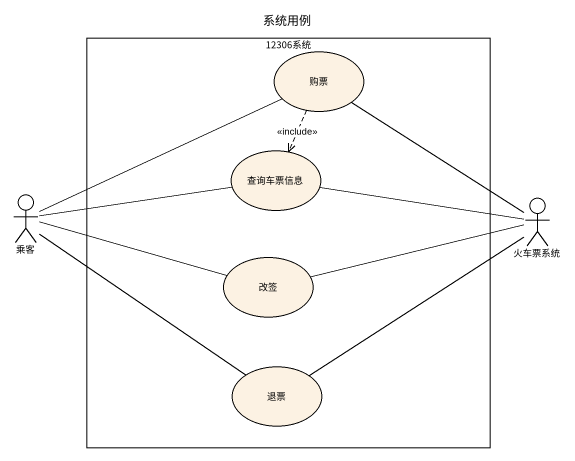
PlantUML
@startuml
title 系统用例
rectangle "12306系统" as r12306系统 {
  usecase 购票
  usecase 查询车票信息
  usecase 改签
  usecase 退票
}
actor 乘客
actor 火车票系统
购票 ..> 查询车票信息 : <<include>>
购票 -- 火车票系统
查询车票信息 -right- 火车票系统
乘客 -right- 购票
乘客 -right- 查询车票信息
乘客 -right- 改签
乘客 -- 退票
改签 -right- 火车票系统
退票 -up- 火车票系统
@enduml
